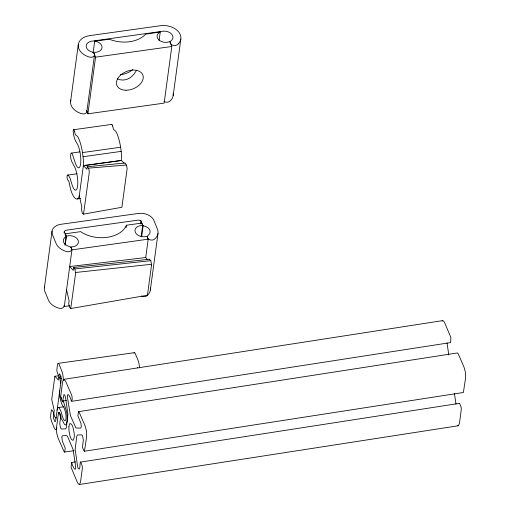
<?xml version="1.0" encoding="UTF-8"?>
<svg xmlns="http://www.w3.org/2000/svg" width="510" height="510" viewBox="0 0 510 510"><rect width="100%" height="100%" fill="white"/><g stroke="black" fill="none" stroke-linecap="round" stroke-linejoin="round"><path stroke-width="0.76" d="M60.715 383.482L59.81 378.152L58.79 377.158L58.395 380.039L54.863 376.221L58.784 375.762M44.37 287.844L52.033 231.202M70.641 101.076L78.304 44.44M64.075 233.102L64.285 231.527A3.857 2.697 7.7 0 1 66.753 230.125L137.655 220.192A3.857 2.697 7.7 0 1 140.932 220.792L143.151 225.764L141.659 236.78M65.191 235.359L65.401 233.784L80.656 231.648C85.82 235.225 92.029 237.048 98.245 237.571A29.841 20.846 7.7 0 0 107.145 237.322L107.164 237.316A29.873 20.872 7.7 0 0 115.311 235.18C119.977 233.28 124.491 230.055 126.429 225.235L141.64 223.106L142.634 225.535L141.142 236.551M64.974 245.202L66.147 236.551L64.285 231.527M65.223 244.87L66.396 236.219L65.401 233.784M93.075 52.951L94.675 41.151L109.414 39.251A28.522 19.922 7.7 0 0 145.669 34.17L160.242 31.964L159.069 40.615M94.548 54.659L86.885 111.301L86.598 110.606M160.242 31.964L160.019 32.066A7.988 5.578 7.7 0 0 158.604 39.633A7.988 5.578 7.7 0 0 169.397 41.75L169.804 41.565L171.806 46.486L164.143 103.122L87.905 113.8L95.568 57.165L93.559 52.243L94.063 52.3A7.988 5.578 7.7 0 0 102.057 47.557A7.988 5.578 7.7 0 0 94.949 41.176L94.675 41.151M66.396 236.219L66.784 236.079A7.988 5.578 7.7 0 1 78.106 240.229A7.988 5.578 7.7 0 1 71.209 246.929L70.756 246.91L71.961 249.862L64.298 306.497L69.8 305.726M54.863 376.221L51.72 399.489L54.264 410.563L53.875 413.451L54.595 416.727L55.883 418.225L56.132 417.378M83.372 165.559L79.292 195.693L81.823 206.888L81.492 209.4L82.193 212.746L82.416 213.448L83.5 214.136L121.884 207.277L127.181 168.389L126.365 165.036L125.167 162.983L87.255 166.764L86.917 169.256L83.372 165.559L121.456 160.452L124.115 163.27M149.532 259.246L73.625 267.469L73.236 270.357L69.704 266.545L145.72 257.544L147.709 259.89M66.402 400.49L63.259 400.93L63.106 401.791A1.345 0.357 82 0 1 62.736 401.67M126.11 227.6L126.429 225.235M140.511 223.941L140.932 220.792M145.72 257.544L148.2 239.177L147.001 236.232L146.612 236.366A7.988 5.578 7.7 0 1 135.29 232.222A7.988 5.578 7.7 0 1 142.182 225.522L142.634 225.535M173.17 95.663L180.833 39.021M151.457 265.627L147.543 294.512A3.972 1.077 81.7 0 1 147.384 295.252L70.724 308.544L69.436 307.052L68.716 303.794L69.105 300.887L66.555 289.814M150.322 290.152L157.985 233.516M87.248 166.821C90.633 169.071 88.759 174.809 88.504 178.137L83.5 214.136M459.281 403.684L459.325 403.461A1.383 0.389 81.2 0 1 459.631 403.448L461.053 406.916L461.32 409.269L459.446 423.389L458.362 425.748L79.432 484.487L78.412 484.028L77.341 482.281L71.107 467.415L71.451 462.532L75.474 461.888M70.724 308.544L75.588 273.507L74.906 268.948L73.631 267.476M136.54 70.265L134.315 73.784L131.472 76.723A11.896 6.955 -37.5 0 1 129.744 77.966C126.066 80.344 121.131 80.822 117.211 78.738M79.432 484.487L80.51 482.128L82.384 468.008L82.123 465.656L80.695 462.181A1.383 0.389 81.2 0 0 80.395 462.194C79.649 462.831 80.58 471.425 78.228 468.524A3.952 1.103 81.2 0 1 77.635 466.656L75.148 449.304L76.8 436.209L77.418 435.011L81.708 434.832L82.633 435.993L83.328 440.13L82.486 447.244L83.697 450.477L84.443 451.229L463.38 392.49L465.579 378.076L465.33 371.924L463.941 366.907L458.171 353.691L457.406 352.939L78.476 411.678L77.864 415.777L80.962 423.37L81.3 426.864L80.727 428.088L75.964 428.005L70.476 415.72L67.518 397.825C66.746 390.424 70.622 397.284 71.33 401.026C72.662 401.211 72.216 396.149 71.54 394.785L65.427 380.868L63.68 379.37L62.609 381.69L60.722 396.378L61.149 398.731L62.526 401.759L63.979 394.549L64.885 395.326L65.611 397.947L67.964 414.547L66.313 427.641L65.694 428.84L61.404 429.018L60.48 427.864L59.785 423.721L60.626 416.606L59.026 412.737A3.073 0.861 81.2 0 0 58.51 412.762L56.349 428.846L56.718 433.194L58.108 438.211L64.273 452.038L74.071 450.712M71.661 401.319L450.598 342.586L450.936 337.703L444.707 322.836L443.63 321.09L442.616 320.631L63.68 379.37M442.062 321.166L442.616 320.631M64.642 452.179L65.235 448.041L62.341 441.163L61.812 436.987L62.386 435.763L66.676 435.559L67.639 436.681L73.064 449.406L75.595 466.032C76.366 473.427 72.496 466.573 71.782 462.831L71.54 462.493M84.443 451.229L86.643 436.809L86.394 430.663L85.004 425.64L79.241 412.424L78.476 411.678M66.147 236.551L65.682 236.812A7.988 5.578 7.7 0 0 68.907 246.381A3.991 2.792 7.7 0 1 71.457 250.193A3.991 2.792 7.7 0 1 66.179 251.449L65.082 251.092A15.976 11.163 7.7 0 1 56.017 243.321L52.479 234.651A12.527 8.753 7.7 0 1 60.894 224.298L138.382 213.448A12.527 8.753 7.7 0 1 153.88 220.447L157.418 229.117A15.976 11.163 7.7 0 1 155.333 238.451L154.626 239.062A3.991 2.792 7.7 0 1 148.945 239.337A3.991 2.792 7.7 0 1 148.282 235.263A7.988 5.578 7.7 0 0 143.769 225.873L143.151 225.764M80.459 198.473L76.812 199.034A21.904 5.846 82 0 1 71.228 191.301A14.866 3.965 82 0 1 69.5 183.874L68.665 180.948L67.728 180.011A2.677 0.714 82 0 1 67.084 177.321A2.677 0.714 82 0 1 67.365 175.236A8.3 2.212 82 0 1 68.716 175.689L70.163 178.474L71.668 183.523A12.979 3.462 82 0 0 77.59 186.316A12.979 3.462 82 0 0 74.052 165.909L71.559 161.109A4.705 1.256 82 0 1 70.686 154.517A4.705 1.256 82 0 1 72.465 154.441L74.696 161.154A12.979 3.462 82 0 0 80.618 163.946A12.979 3.462 82 0 0 77.08 143.539L75.295 140.537L74.001 136.603A8.3 2.212 82 0 1 73.23 131.861A2.677 0.714 82 0 1 73.516 129.782A2.677 0.714 82 0 1 74.383 130.809L74.524 131.28M80.478 462.098L459.408 403.359M95.568 57.165L171.806 46.486M73.58 129.731L111.703 124.395M71.394 153.076L79.949 151.878M74.524 131.287L75.282 134.423L76.06 135.38A14.866 3.965 82 0 1 78.438 138.012A21.904 5.846 82 0 1 82.499 152.573L120.621 147.231L121.176 151.387A15.874 4.214 82 0 1 121.456 160.452L85.674 165.463M83.34 165.788A15.874 4.214 82 0 0 83.06 156.729L121.176 151.387M67.671 175.083L77.004 173.776M71.961 249.862L148.2 239.177M58.178 363.362L134.417 352.678M58.319 407.535L63.82 406.77M74.906 268.948L150.82 260.674L151.515 264.639A3.972 1.058 82 0 1 151.445 265.602M75.607 272.487L151.508 264.263M58.784 377.151L61.155 376.896M60.065 378.624L61.646 378.452M88.549 168.141L126.365 165.036M458.362 425.748L457.693 425.595M149.538 259.252L150.82 260.674M86.757 110.995L87.905 113.8M63.259 400.93L63.954 403.072A5.278 1.409 82 0 1 64.368 404.653L65.866 409.256A7.491 1.995 82 0 1 67.078 415.363A13.171 3.513 82 0 1 67.052 421.572A13.171 3.513 82 0 1 65.803 424.798A7.491 1.995 82 0 1 63.954 423.402L62.265 420.183A5.278 1.409 82 0 1 61.735 419.45L60.951 417.97L61.047 416.976A1.345 0.357 82 0 0 60.792 415.554L59.702 412.883A2.556 0.682 82 0 0 58.816 413.094M112.64 125.938L112.506 125.466A2.677 0.714 82 0 0 111.46 124.746M448.8 354.96L447.002 342.867M112.64 125.951L113.405 129.081L114.176 130.044A14.866 3.965 82 0 1 116.554 132.67A21.904 5.846 82 0 1 120.621 147.231M454.435 393.586L455.991 404.149M82.499 152.573L83.06 156.729M137.388 367.563L137.419 367.959M79.324 195.464A15.925 4.246 82.1 0 1 77.348 198.913M132.625 69.653A13.98 9.282 -22.2 0 1 120.411 74.594M173.196 93.47A15.976 11.163 7.7 0 1 170.518 100.597L169.817 101.209A3.991 2.792 7.7 0 1 163.984 101.394M70.877 100.005A15.976 11.163 7.7 0 0 80.268 113.239L81.37 113.602A3.991 2.792 7.7 0 0 86.891 111.416L86.872 111.142A3.991 2.792 7.7 0 0 86.821 110.861M141.442 296.068A3.991 2.792 7.7 0 0 146.963 295.704L147.664 295.092A15.976 11.163 7.7 0 0 150.342 287.959M44.644 286.728A12.527 8.753 7.7 0 0 44.81 291.286L48.354 299.963A15.976 11.163 7.7 0 0 57.413 307.734L58.516 308.091A3.991 2.792 7.7 0 0 64.018 305.63M61.442 398.374A2.556 0.682 82 0 1 61.257 397.488M63.221 380.32A7.197 1.919 82 0 0 61.806 371.006L59.198 364.618A4.469 1.192 82 0 0 57.509 364.695L56.929 368.966A2.786 0.746 82 0 0 57.337 372.753L58.879 376.488L59.37 373.734L60.327 375.028A2.869 0.765 82 0 1 60.747 376.023L61.194 379.402A4.29 1.141 82 0 1 61.13 380.428L55.718 420.431A4.29 1.141 82 0 1 55.539 421.19L55.086 421.649L54.627 421.234A2.869 0.765 82 0 1 54.219 420.202C52.377 416.989 54.991 413.247 52.256 410.333A2.786 0.746 82 0 0 51.28 410.722L50.7 415A4.469 1.192 82 0 0 51.535 421.26L54.143 427.641A7.197 1.919 82 0 0 56.827 427.756M59.727 390.775A8.574 2.289 82 0 0 60.193 398.82L61.512 403.257A16.237 4.335 82 0 0 62.488 405.316L63.291 406.553A9.084 2.422 82 0 1 65.388 411.908A6.923 1.849 82 0 1 65.675 413.387A7.14 1.906 82 0 1 66.019 416.02L66.026 416.128A5.878 1.568 82 0 1 66 418.716L65.943 419.15A5.878 1.568 82 0 1 65.427 420.527L65.401 420.552A7.14 1.906 82 0 1 64.7 420.616A6.923 1.849 82 0 1 64.254 420.304A9.084 2.422 82 0 1 62.112 415.267L61.455 412.941A16.237 4.335 82 0 0 60.55 410.378L58.981 407.745A8.574 2.289 82 0 0 57.12 410.085M133.926 353.226A4.469 1.192 82 0 1 135.437 353.94L138.044 360.328A7.197 1.919 82 0 1 139.491 367.844M68.882 426.953L69.06 431.428L70.036 436.088A8.37 2.34 81.2 0 0 71.496 439.435L72.975 440.404C75.556 436.892 73.867 431.715 73.077 427.762A8.389 2.346 81.2 0 0 71.617 424.422L70.138 423.447A9.346 2.614 81.2 0 0 69.303 424.53L68.882 426.953M178.181 43.962L177.48 44.574A3.991 2.792 7.7 0 1 170.869 44.083L170.672 43.834A3.991 2.792 7.7 0 1 170.232 42.757L170.212 42.483A3.991 2.792 7.7 0 1 171.137 40.768A7.988 5.578 7.7 0 0 171.66 34.138A7.988 5.578 7.7 0 0 162.766 31.237L91.857 41.163A7.988 5.578 7.7 0 0 86.164 46.11A7.988 5.578 7.7 0 0 91.755 51.886A3.991 2.792 7.7 0 1 93.897 53.167L94.095 53.422A3.991 2.792 7.7 0 1 94.535 54.5L94.554 54.774A3.991 2.792 7.7 0 1 89.033 56.961L87.93 56.604A15.976 11.163 7.7 0 1 78.24 44.982A15.976 11.163 7.7 0 1 89.601 35.636L160.51 25.704A15.976 11.163 7.7 0 1 177.856 31.027A15.976 11.163 7.7 0 1 178.181 43.962M125.938 90.232A13.98 9.282 -22.2 0 0 142.921 75.187A13.98 9.282 -22.2 0 0 120.711 75.015A13.98 9.282 -22.2 0 0 125.938 90.232"/></g></svg>
